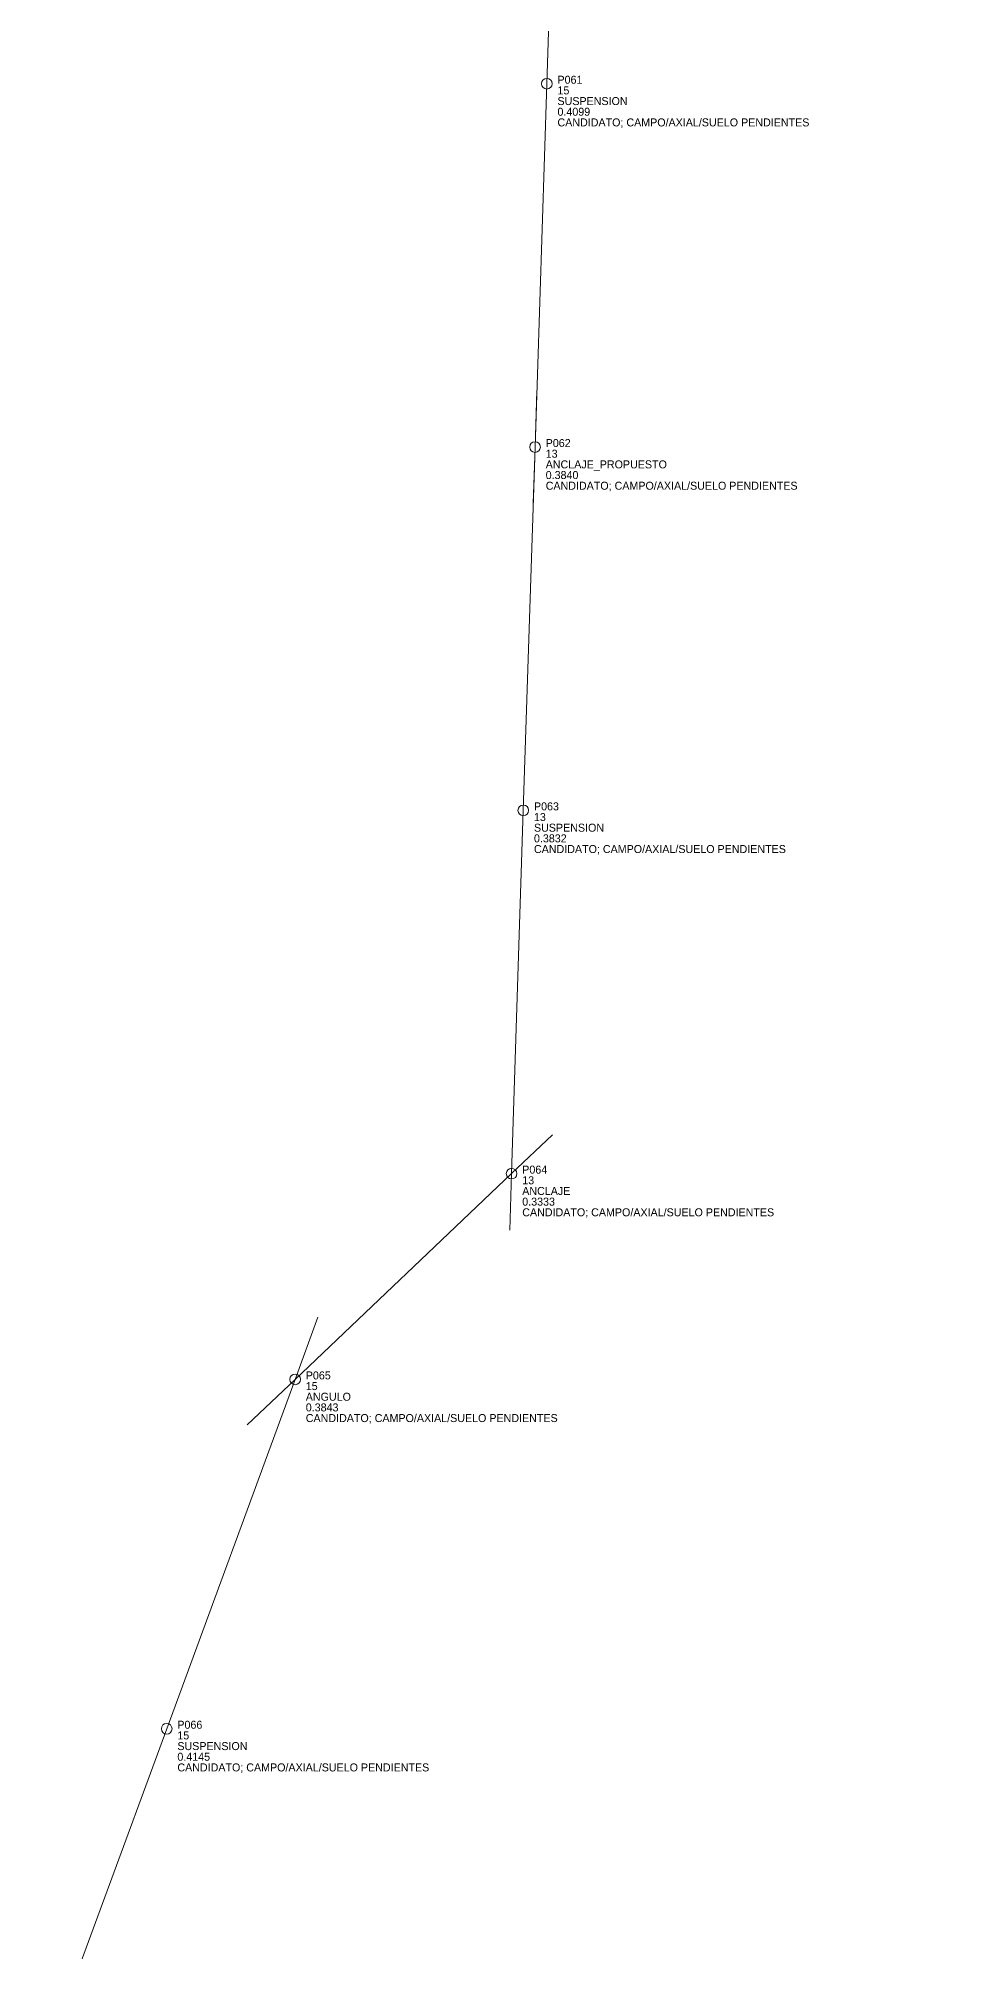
# Model space of a CAD drawing. Header units: metres. Extents: x 423941 to 425824, y 8430942 to 8436658.
# Drawn here: x 425315.3 to 425489.3, y 8433090.9 to 8433449.7 of the extents above; entities that cross this region are included whole.
import ezdxf

# ---------------------------------------------------------------- set-up
doc = ezdxf.new("R2010")
doc.units = ezdxf.units.M
for name, color, linetype, lineweight, true_color in [('EJE', 7, 'Continuous', 18, 0x087f8c), ('POSTES', 7, 'Continuous', 13, 0x244c65), ('RETENIDA', 7, 'Continuous', 13, 0xa77738)]:
    doc.layers.add(name, color=color, linetype=linetype, lineweight=lineweight, true_color=true_color)

# ---------------------------------------------------------------- blocks, each defined once
blk = doc.blocks.new('LP_POSTE_R02')
at = {"layer": 'POSTES'}
blk.add_circle((0, 0), 1, dxfattribs=at)
for tag, p in [('ID', (2, 0)), ('TIPO', (2, -4)), ('POSTE_M', (2, -2)), ('DC', (2, -6)), ('ESTADO', (2, -8))]:
    blk.add_attdef(tag, p, '', height=1.5)

msp = doc.modelspace()

# ---------------------------------------------------------------- linework, layer by layer
at = {"layer": 'EJE'}
msp.add_lwpolyline([(425376.61, 8433817.99), (425395.26, 8433773.76), (425413.9, 8433729.53), (425417.1, 8433655.14), (425489.26, 8433616.38), (425458.25, 8433580.64), (425427.25, 8433544.9), (425412.87, 8433509.29), (425410.67, 8433441.18), (425408.46, 8433373.06), (425406.26, 8433304.94), (425404.06, 8433236.83), (425363.45, 8433198.25), (425339.36, 8433132.75), (425315.26, 8433067.24)], dxfattribs=at)
at = {"layer": 'RETENIDA'}
for points in [[(425408.46, 8433373.06), (425408.81, 8433383.66)], [(425408.46, 8433373.06), (425408.12, 8433362.47)], [(425404.06, 8433236.83), (425411.74, 8433244.13)], [(425404.06, 8433236.83), (425403.72, 8433226.23)], [(425363.45, 8433198.25), (425367.73, 8433209.89)], [(425363.45, 8433198.25), (425354.46, 8433189.71)]]:
    msp.add_lwpolyline(points, dxfattribs=at)

# ---------------------------------------------------------------- block references
at = {"layer": 'POSTES'}
for p, values in [((425410.67, 8433441.18), {'ID': 'P061', 'POSTE_M': '15', 'TIPO': 'SUSPENSION', 'DC': '0.4099', 'ESTADO': 'CANDIDATO; CAMPO/AXIAL/SUELO PENDIENTES'}), ((425408.46, 8433373.06), {'ID': 'P062', 'POSTE_M': '13', 'TIPO': 'ANCLAJE_PROPUESTO', 'DC': '0.3840', 'ESTADO': 'CANDIDATO; CAMPO/AXIAL/SUELO PENDIENTES'}), ((425406.26, 8433304.94), {'ID': 'P063', 'POSTE_M': '13', 'TIPO': 'SUSPENSION', 'DC': '0.3832', 'ESTADO': 'CANDIDATO; CAMPO/AXIAL/SUELO PENDIENTES'}), ((425404.06, 8433236.83), {'ID': 'P064', 'POSTE_M': '13', 'TIPO': 'ANCLAJE', 'DC': '0.3333', 'ESTADO': 'CANDIDATO; CAMPO/AXIAL/SUELO PENDIENTES'}), ((425363.45, 8433198.25), {'ID': 'P065', 'POSTE_M': '15', 'TIPO': 'ANGULO', 'DC': '0.3843', 'ESTADO': 'CANDIDATO; CAMPO/AXIAL/SUELO PENDIENTES'}), ((425339.36, 8433132.75), {'ID': 'P066', 'POSTE_M': '15', 'TIPO': 'SUSPENSION', 'DC': '0.4145', 'ESTADO': 'CANDIDATO; CAMPO/AXIAL/SUELO PENDIENTES'})]:
    msp.add_blockref('LP_POSTE_R02', p, dxfattribs=at).add_auto_attribs(values)

doc.saveas('drawing.dxf')
